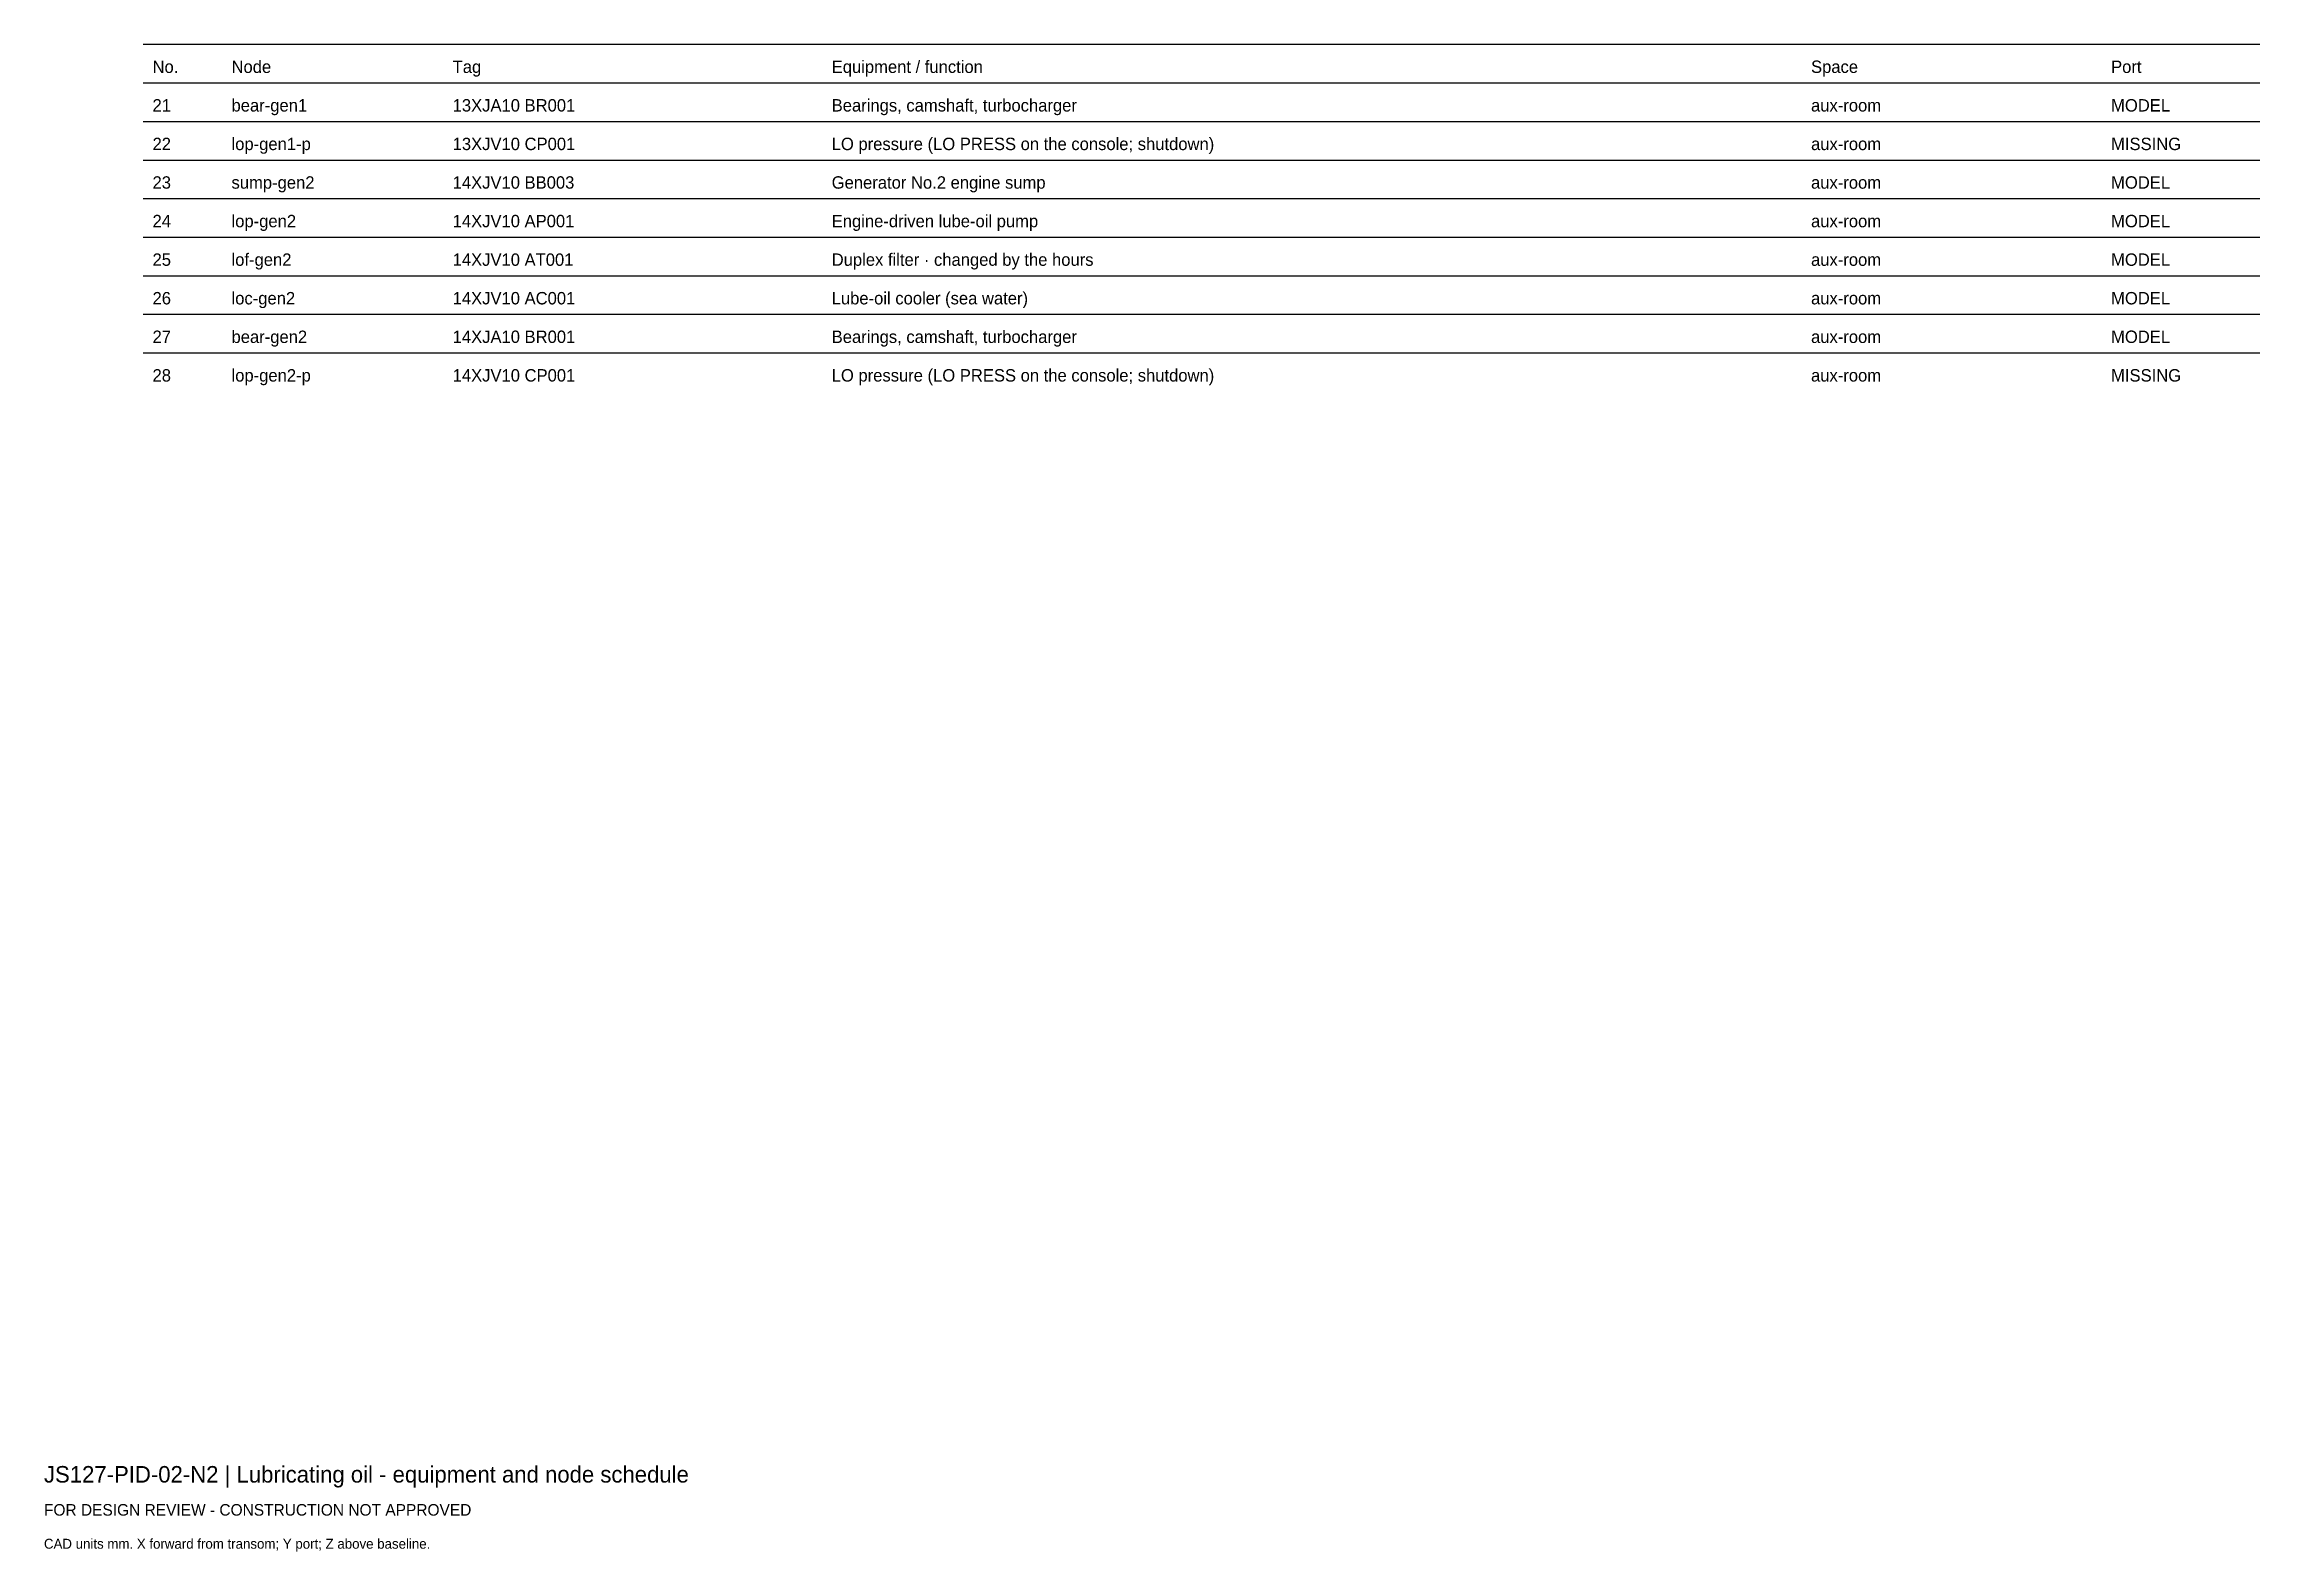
# Model space of a CAD drawing. Header units: millimetres. Extents: x 0 to 402, y -25 to 249.
import ezdxf

# ---------------------------------------------------------------- set-up
doc = ezdxf.new("R2010")
doc.units = ezdxf.units.MM
doc.layers.add('ANNOTATION', color=7, linetype='Continuous')
doc.layers.add('GEOMETRY', color=7, linetype='Continuous')

msp = doc.modelspace()

# ---------------------------------------------------------------- linework, layer by layer
at = {"layer": 'GEOMETRY'}
for p, q in [((18, 249), (402, 249)), ((18, 242), (402, 242)), ((18, 235), (402, 235)), ((18, 228), (402, 228)), ((18, 221), (402, 221)), ((18, 214), (402, 214)), ((18, 207), (402, 207)), ((18, 200), (402, 200)), ((18, 193), (402, 193))]:
    msp.add_line(p, q, dxfattribs=at)

# ---------------------------------------------------------------- texts
at = {"layer": 'ANNOTATION'}
for s, height, p in [('No.', 2.25, (19.7, 243.8)), ('Node', 2.25, (34.03, 243.8)), ('Tag', 2.25, (74.15, 243.8)), ('Equipment / function', 2.25, (142.92, 243.8)), ('Space', 2.25, (320.6, 243.8)), ('Port', 2.25, (375.04, 243.8)), ('21', 2.25, (19.7, 236.8)), ('bear-gen1', 2.25, (34.03, 236.8)), ('13XJA10 BR001', 2.25, (74.15, 236.8)), ('Bearings, camshaft, turbocharger', 2.25, (142.92, 236.8)), ('aux-room', 2.25, (320.6, 236.8)), ('MODEL', 2.25, (375.04, 236.8)), ('22', 2.25, (19.7, 229.8)), ('lop-gen1-p', 2.25, (34.03, 229.8)), ('13XJV10 CP001', 2.25, (74.15, 229.8)), ('LO pressure (LO PRESS on the console; shutdown)', 2.25, (142.92, 229.8)), ('aux-room', 2.25, (320.6, 229.8)), ('MISSING', 2.25, (375.04, 229.8)), ('Generator No.2 engine sump', 2.25, (142.92, 222.8)), ('23', 2.25, (19.7, 222.8)), ('sump-gen2', 2.25, (34.03, 222.8)), ('14XJV10 BB003', 2.25, (74.15, 222.8)), ('aux-room', 2.25, (320.6, 222.8)), ('MODEL', 2.25, (375.04, 222.8)), ('24', 2.25, (19.7, 215.8)), ('lop-gen2', 2.25, (34.03, 215.8)), ('14XJV10 AP001', 2.25, (74.15, 215.8)), ('Engine-driven lube-oil pump', 2.25, (142.92, 215.8)), ('aux-room', 2.25, (320.6, 215.8)), ('MODEL', 2.25, (375.04, 215.8)), ('25', 2.25, (19.7, 208.8)), ('lof-gen2', 2.25, (34.03, 208.8)), ('14XJV10 AT001', 2.25, (74.15, 208.8)), ('Duplex filter · changed by the hours', 2.25, (142.92, 208.8)), ('aux-room', 2.25, (320.6, 208.8)), ('MODEL', 2.25, (375.04, 208.8)), ('26', 2.25, (19.7, 201.8)), ('loc-gen2', 2.25, (34.03, 201.8)), ('14XJV10 AC001', 2.25, (74.15, 201.8)), ('Lube-oil cooler (sea water)', 2.25, (142.92, 201.8)), ('aux-room', 2.25, (320.6, 201.8)), ('MODEL', 2.25, (375.04, 201.8)), ('27', 2.25, (19.7, 194.8)), ('bear-gen2', 2.25, (34.03, 194.8)), ('14XJA10 BR001', 2.25, (74.15, 194.8)), ('Bearings, camshaft, turbocharger', 2.25, (142.92, 194.8)), ('MODEL', 2.25, (375.04, 194.8)), ('aux-room', 2.25, (320.6, 194.8)), ('28', 2.25, (19.7, 187.8)), ('lop-gen2-p', 2.25, (34.03, 187.8)), ('14XJV10 CP001', 2.25, (74.15, 187.8)), ('LO pressure (LO PRESS on the console; shutdown)', 2.25, (142.92, 187.8)), ('aux-room', 2.25, (320.6, 187.8)), ('MISSING', 2.25, (375.04, 187.8)), ('JS127-PID-02-N2 | Lubricating oil - equipment and node schedule', 3, (0, -12)), ('FOR DESIGN REVIEW - CONSTRUCTION NOT APPROVED', 2.1, (0, -18)), ('CAD units mm. X forward from transom; Y port; Z above baseline.', 1.8, (0, -24))]:
    msp.add_text(s, height=height, dxfattribs=at).set_placement(p)

doc.saveas('drawing.dxf')
